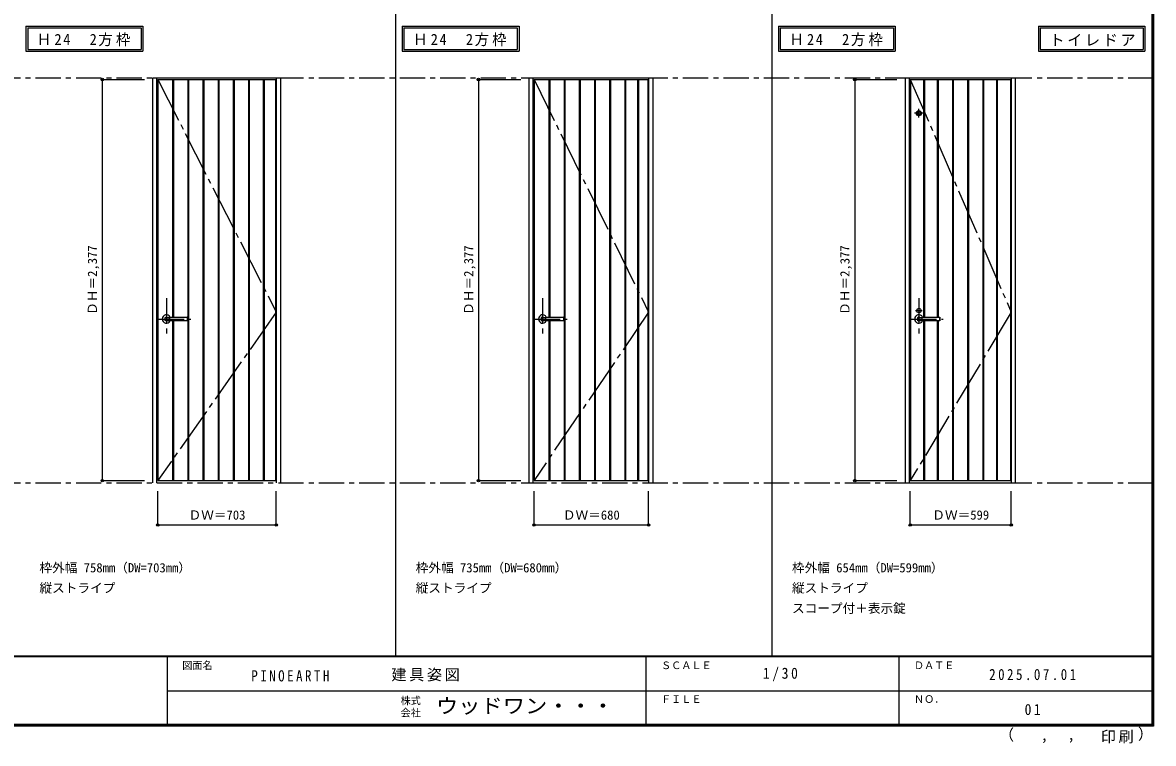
# Model space of a CAD drawing. Units: millimetres, scale not verified. Extents: x -6000 to 5700, y -4307 to 4260.
# Drawn here: x -1007 to 5700, y -4307 to -36 of the extents above; entities that cross this region are included whole.
import ezdxf
from ezdxf.enums import TextEntityAlignment as Align

# ---------------------------------------------------------------- set-up
doc = ezdxf.new("R2010")
doc.units = ezdxf.units.MM
doc.header["$LTSCALE"] = 30
doc.header["$PDMODE"] = 32
doc.header["$PDSIZE"] = 15
for name, pattern in [('CHAIN1', [8, 5, -1, 1, -1]), ('CHAIN2', [12, 9, -1, 1, -1]), ('DASHED1', [1.8, 1.2, -0.6])]:
    doc.linetypes.add(name, pattern=pattern)
for name, color, linetype in [('0-1_通り芯', 4, 'CHAIN1'), ('0-2_扉', 3, 'Continuous'), ('0-3_仕上げ', 3, 'Continuous'), ('0-4_枠', 3, 'Continuous'), ('0-5_レバー', 3, 'Continuous'), ('0-7_', 7, 'CHAIN2'), ('0-A_文字', 7, 'Continuous'), ('0-B_寸法', 7, 'Continuous'), ('0-C_ハッチ', 4, 'DASHED1'), ('F-1_枠', 6, 'Continuous'), ('F-A_文字', 7, 'Continuous')]:
    doc.layers.add(name, color=color, linetype=linetype)
doc.styles.add('ＭＳ ゴシック', font='')
doc.styles.get('ＭＳ ゴシック').set_extended_font_data('MS Gothic')

msp = doc.modelspace()

# ---------------------------------------------------------------- linework, layer by layer
at = {"layer": '0-1_通り芯', "color": 7}
for p, q in [((-5490, -362.5), (5690, -362.5)), ((-5490, -2762.5), (5690, -2762.5))]:
    msp.add_line(p, q, dxfattribs=at)
at = {"layer": '0-1_通り芯'}
for p, q in [((4333.67, -572.5), (4282.33, -572.5)), ((4308, -598.17), (4308, -546.83)), ((-154.2, -1668), (-154.2, -1878)), ((2077.4, -1668), (2077.4, -1878)), ((4309, -1668), (4309, -1878)), ((4289, -1742), (4329, -1742)), ((-199.2, -1792), (-9.2, -1792)), ((2032.4, -1792), (2222.4, -1792)), ((4264, -1792), (4454, -1792))]:
    msp.add_line(p, q, dxfattribs=at)
at = {"layer": '0-2_扉'}
for p, q in [((-205.2, -372.5), (497.8, -372.5)), ((-205.2, -2749.5), (-205.2, -372.5)), ((497.8, -2749.5), (497.8, -372.5)), ((2026.4, -372.5), (2706.4, -372.5)), ((2026.4, -2749.5), (2026.4, -372.5)), ((2706.4, -2749.5), (2706.4, -372.5)), ((4258, -372.5), (4857, -372.5)), ((4258, -2749.5), (4258, -372.5)), ((4857, -2749.5), (4857, -372.5)), ((-205.2, -2749.5), (497.8, -2749.5)), ((2026.4, -2749.5), (2706.4, -2749.5)), ((4258, -2749.5), (4857, -2749.5))]:
    msp.add_line(p, q, dxfattribs=at)
at = {"layer": '0-3_仕上げ'}
for p, q in [((-202.2, -2749.5), (-202.2, -372.5)), ((-115.2, -1780.5), (-115.2, -372.5)), ((-110.2, -1780.5), (-110.2, -372.5)), ((-25.2, -2749.5), (-25.2, -372.5)), ((-20.2, -2749.5), (-20.2, -372.5)), ((64.8, -2749.5), (64.8, -372.5)), ((69.8, -2749.5), (69.8, -372.5)), ((154.8, -2749.5), (154.8, -372.5)), ((159.8, -2749.5), (159.8, -372.5)), ((244.8, -2749.5), (244.8, -372.5)), ((249.8, -2749.5), (249.8, -372.5)), ((334.8, -2749.5), (334.8, -372.5)), ((339.8, -2749.5), (339.8, -372.5)), ((422.8, -2749.5), (422.8, -372.5)), ((427.8, -2749.5), (427.8, -372.5)), ((494.8, -2749.5), (494.8, -372.5)), ((2029.4, -2749.5), (2029.4, -372.5)), ((2116.4, -1780.5), (2116.4, -372.5)), ((2121.4, -1780.5), (2121.4, -372.5)), ((2206.4, -2749.5), (2206.4, -372.5)), ((2211.4, -2749.5), (2211.4, -372.5)), ((2296.4, -2749.5), (2296.4, -372.5)), ((2301.4, -2749.5), (2301.4, -372.5)), ((2386.4, -2749.5), (2386.4, -372.5)), ((2391.4, -2749.5), (2391.4, -372.5)), ((2476.4, -2749.5), (2476.4, -372.5)), ((2481.4, -2749.5), (2481.4, -372.5)), ((2566.4, -2749.5), (2566.4, -372.5)), ((2571.4, -2749.5), (2571.4, -372.5)), ((2642.9, -2749.5), (2642.9, -372.5)), ((2647.9, -2749.5), (2647.9, -372.5)), ((2703.4, -2749.5), (2703.4, -372.5)), ((4261, -2749.5), (4261, -372.5)), ((4339, -1780.5), (4339, -372.5)), ((4344, -1780.5), (4344, -372.5)), ((4420, -1780.5), (4420, -372.5)), ((4425, -1780.5), (4425, -372.5)), ((4510, -2749.5), (4510, -372.5)), ((4515, -2749.5), (4515, -372.5)), ((4600, -2749.5), (4600, -372.5)), ((4605, -2749.5), (4605, -372.5)), ((4690, -2749.5), (4690, -372.5)), ((4695, -2749.5), (4695, -372.5)), ((4771, -2749.5), (4771, -372.5)), ((4776, -2749.5), (4776, -372.5)), ((4854, -2749.5), (4854, -372.5)), ((-115.2, -2749.5), (-115.2, -1803.5)), ((-110.2, -2749.5), (-110.2, -1803.5)), ((2116.4, -2749.5), (2116.4, -1803.5)), ((2121.4, -2749.5), (2121.4, -1803.5)), ((4339, -2749.5), (4339, -1803.5)), ((4344, -2749.5), (4344, -1803.5)), ((4420, -2749.5), (4420, -1803.5)), ((4425, -2749.5), (4425, -1803.5))]:
    msp.add_line(p, q, dxfattribs=at)
at = {"layer": '0-3_仕上げ', "color": 7}
msp.add_circle((4308, -572.5), 15, dxfattribs=at)
at = {"layer": '0-3_仕上げ'}
msp.add_circle((4308, -572.5), 12.5, dxfattribs=at)
at = {"layer": '0-4_枠'}
for p, q in [((-234.2, -362.5), (523.8, -362.5)), ((-234.2, -2762.5), (-234.2, -362.5)), ((-210.2, -2762.5), (-210.2, -362.5)), ((499.8, -2762.5), (499.8, -362.5)), ((523.8, -2762.5), (523.8, -362.5)), ((1997.4, -362.5), (2732.4, -362.5)), ((1997.4, -2762.5), (1997.4, -362.5)), ((2021.4, -2762.5), (2021.4, -362.5)), ((2708.4, -2762.5), (2708.4, -362.5)), ((2732.4, -2762.5), (2732.4, -362.5)), ((4229, -362.5), (4883, -362.5)), ((4229, -2762.5), (4229, -362.5)), ((4253, -2762.5), (4253, -362.5)), ((4859, -2762.5), (4859, -362.5)), ((4883, -2762.5), (4883, -362.5)), ((4253, -2762.5), (4859, -2762.5))]:
    msp.add_line(p, q, dxfattribs=at)
at = {"layer": '0-5_レバー'}
for p, q in [((-154.2, -1782.5), (-135.2, -1782.5)), ((-154.2, -1801.5), (-135.2, -1801.5)), ((-135.2, -1781.5), (-134.2, -1780.5)), ((-135.2, -1802.5), (-135.2, -1781.5)), ((-135.2, -1802.5), (-134.2, -1803.5)), ((-134.2, -1780.5), (-30.2, -1780.5)), ((-30.2, -1803.5), (-134.2, -1803.5)), ((-29.2, -1781.5), (-30.2, -1780.5)), ((-29.2, -1802.5), (-30.2, -1803.5)), ((-29.2, -1802.5), (-29.2, -1781.5)), ((2077.4, -1782.5), (2096.4, -1782.5)), ((2077.4, -1801.5), (2096.4, -1801.5)), ((2096.4, -1781.5), (2097.4, -1780.5)), ((2096.4, -1802.5), (2096.4, -1781.5)), ((2096.4, -1802.5), (2097.4, -1803.5)), ((2097.4, -1780.5), (2201.4, -1780.5)), ((2201.4, -1803.5), (2097.4, -1803.5)), ((2202.4, -1781.5), (2201.4, -1780.5)), ((2202.4, -1802.5), (2201.4, -1803.5)), ((2202.4, -1802.5), (2202.4, -1781.5)), ((4309, -1782.5), (4328, -1782.5)), ((4309, -1801.5), (4328, -1801.5)), ((4328, -1781.5), (4329, -1780.5)), ((4328, -1802.5), (4328, -1781.5)), ((4328, -1802.5), (4329, -1803.5)), ((4329, -1780.5), (4433, -1780.5)), ((4433, -1803.5), (4329, -1803.5)), ((4434, -1781.5), (4433, -1780.5)), ((4434, -1802.5), (4433, -1803.5)), ((4434, -1802.5), (4434, -1781.5))]:
    msp.add_line(p, q, dxfattribs=at)
at = {"layer": '0-5_レバー', "color": 4}
for p, q in [((-134.2, -1803.5), (-134.2, -1780.5)), ((-30.2, -1780.5), (-30.2, -1803.5)), ((2097.4, -1803.5), (2097.4, -1780.5)), ((2201.4, -1780.5), (2201.4, -1803.5)), ((4329, -1803.5), (4329, -1780.5)), ((4433, -1780.5), (4433, -1803.5))]:
    msp.add_line(p, q, dxfattribs=at)
msp.add_circle((4309, -1742), 13, dxfattribs=at)
for centre, radius, start, end in [((-154.2, -1792), 24.55, 27.93255, 332.06745), ((-154.2, -1792), 11, 59.72736, 300.27264), ((2077.4, -1792), 24.55, 27.93255, 332.06745), ((2077.4, -1792), 11, 59.72736, 300.27264), ((4309, -1792), 24.55, 27.93255, 332.06745), ((4309, -1792), 11, 59.72736, 300.27264)]:
    msp.add_arc(centre, radius, start, end, dxfattribs=at)
at = {"layer": '0-5_レバー'}
for centre in [(-154.2, -1792), (2077.4, -1792), (4309, -1792)]:
    msp.add_arc(centre, 9.5, 90, 270, dxfattribs=at)
at = {"layer": '0-7_'}
for p, q in [((-205.2, -372.5), (497.8, -1752)), ((2026.4, -372.5), (2706.4, -1752)), ((497.8, -1752), (-205.2, -2749.5)), ((2706.4, -1752), (2026.4, -2749.5))]:
    msp.add_line(p, q, dxfattribs=at)
msp.add_lwpolyline([(4258, -372.5), (4857, -1751), (4258, -2749.5)], dxfattribs=at)
at = {"layer": '0-A_文字'}
for p, q in [((-986.8, -55.5), (-986.8, -205.5)), ((-976.8, -65.5), (-976.8, -195.5)), ((-976.8, -65.5), (-304.18, -65.5)), ((-304.18, -65.5), (-304.18, -195.5)), ((1244.8, -55.5), (1244.8, -205.5)), ((1254.8, -65.5), (1254.8, -195.5)), ((1254.8, -65.5), (1927.42, -65.5)), ((1927.42, -65.5), (1927.42, -195.5)), ((3476.4, -55.5), (3476.4, -205.5)), ((3486.4, -65.5), (3486.4, -195.5)), ((3486.4, -65.5), (4159.02, -65.5)), ((4159.02, -65.5), (4159.02, -195.5)), ((5018.97, -55.5), (5018.97, -205.5)), ((5028.97, -65.5), (5028.97, -195.5)), ((5028.97, -65.5), (5640, -65.5)), ((5640, -65.5), (5640, -195.5)), ((-976.8, -195.5), (-304.18, -195.5)), ((1254.8, -195.5), (1927.42, -195.5)), ((3486.4, -195.5), (4159.02, -195.5)), ((5028.97, -195.5), (5640, -195.5)), ((-986.8, -205.5), (-294.18, -205.5)), ((1244.8, -205.5), (1937.42, -205.5)), ((3476.4, -205.5), (4169.02, -205.5)), ((5018.97, -205.5), (5650, -205.5))]:
    msp.add_line(p, q, dxfattribs=at)
for points in [[(-986.8, -55.5), (-294.18, -55.5), (-294.18, -205.5)], [(1244.8, -55.5), (1937.42, -55.5), (1937.42, -205.5)], [(3476.4, -55.5), (4169.02, -55.5), (4169.02, -205.5)], [(5018.97, -55.5), (5650, -55.5), (5650, -205.5)]]:
    msp.add_lwpolyline(points, dxfattribs=at)
at = {"layer": '0-B_寸法', "color": 4}
for p, q in [((-534.2, -372.5), (-284.2, -372.5)), ((-534.2, -372.5), (-534.2, -2749.5)), ((1697.4, -372.5), (1947.4, -372.5)), ((1697.4, -372.5), (1697.4, -2749.5)), ((3929, -372.5), (4179, -372.5)), ((-534.2, -2749.5), (-284.2, -2749.5)), ((1697.4, -2749.5), (1947.4, -2749.5)), ((-205.2, -3012.5), (-205.2, -2812.5)), ((497.8, -3012.5), (497.8, -2812.5)), ((2026.4, -3012.5), (2026.4, -2812.5)), ((2706.4, -3012.5), (2706.4, -2812.5)), ((4258, -3012.5), (4258, -2812.5)), ((-205.2, -3012.5), (497.8, -3012.5)), ((2026.4, -3012.5), (2706.4, -3012.5))]:
    msp.add_line(p, q, dxfattribs=at)
for points in [[(3929, -372.5), (3929, -2749.5), (4179, -2749.5)], [(4258, -3012.5), (4857, -3012.5), (4857, -2812.5)]]:
    msp.add_lwpolyline(points, dxfattribs=at)
at = {"layer": '0-B_寸法'}
for p in [(-534.2, -372.5), (1697.4, -372.5), (3929, -372.5), (-534.2, -2749.5), (1697.4, -2749.5), (3929, -2749.5), (-205.2, -3012.5), (497.8, -3012.5), (2026.4, -3012.5), (2706.4, -3012.5), (4258, -3012.5), (4857, -3012.5)]:
    msp.add_point(p, dxfattribs=at)
at = {"layer": '0-C_ハッチ'}
for p, q in [((4296.5, -577.4), (4312.9, -561)), ((4296.58, -567.43), (4302.93, -561.08)), ((4300.97, -582.83), (4318.33, -565.47)), ((4308.72, -584.98), (4320.48, -573.22))]:
    msp.add_line(p, q, dxfattribs=at)
at = {"layer": 'F-1_枠'}
for p, q in [((1204.8, 4175), (1204.8, -3790)), ((3436.4, 4175), (3436.4, -3790)), ((5690, 4175), (5690, -4205)), ((5695, 4175), (5695, -4205)), ((5700, 4175), (5700, -4205)), ((5700, -3790), (-6000, -3790)), ((5700, -3795), (-6000, -3795)), ((-150, -3795), (-150, -4195)), ((2690, -3795), (2690, -4195)), ((4190, -3795), (4190, -4195)), ((-150, -3995), (5690, -3995.01)), ((5700, -4195), (-6000, -4195)), ((5700, -4200), (-6000, -4200)), ((5700, -4205), (-6000, -4205))]:
    msp.add_line(p, q, dxfattribs=at)

# ---------------------------------------------------------------- texts
at = {"layer": '0-A_文字', "style": 'ＭＳ ゴシック'}
for s, p in [('枠外幅 758mm（DW=703mm）', (-906.8, -3310)), ('枠外幅 735mm（DW=680mm）', (1324.8, -3310)), ('枠外幅 654mm（DW=599mm）', (3556.4, -3310)), ('縦ストライプ', (-906.8, -3430)), ('縦ストライプ', (1324.8, -3430)), ('縦ストライプ', (3556.4, -3430)), ('スコープ付＋表示錠', (3556.4, -3550))]:
    msp.add_text(s, height=54.99, dxfattribs=at).set_placement(p, align=Align.BOTTOM_LEFT)
at = {"layer": '0-A_文字', "char_height": 65.98, "attachment_point": 7, "style": 'ＭＳ ゴシック'}
for s, insert in [('\\T1.22;\\W0.95;Ｈ24\u30002方枠', (-922.14, -175.5)), ('\\T1.22;\\W0.95;Ｈ24\u30002方枠', (1309.46, -175.5)), ('\\T1.22;\\W0.95;Ｈ24\u30002方枠', (3541.06, -175.5)), ('\\T1.17;トイレドア', (5083.63, -175.5))]:
    msp.add_mtext(s, dxfattribs=dict(at, insert=insert))
at = {"layer": '0-B_寸法', "style": 'ＭＳ ゴシック'}
for p in [(-549.2, -1767.25), (1682.4, -1767.25), (3914, -1767.25)]:
    msp.add_text('ＤＨ＝2,377', height=54.99, rotation=90, dxfattribs=at).set_placement(p, align=Align.BOTTOM_LEFT)
for s, p in [('ＤＷ＝703', (-22.45, -2997.5)), ('ＤＷ＝680', (2197.65, -2997.5)), ('ＤＷ＝599', (4388.75, -2997.5))]:
    msp.add_text(s, height=54.99, dxfattribs=at).set_placement(p, align=Align.BOTTOM_LEFT)
at = {"layer": 'F-A_文字', "style": 'ＭＳ ゴシック'}
for s, height, p in [('図面名', 43.99, (-60, -3880)), ('ＳＣＡＬＥ', 43.99, (2780, -3880)), ('ＤＡＴＥ', 43.99, (4280, -3880)), ('ＦＩＬＥ', 43.99, (2780, -4080)), ('ＮＯ．', 43.99, (4280, -4080)), ('株式', 43.99, (1235, -4089)), ('会社', 43.99, (1235, -4161)), ('（', 65.98, (4784.03, -4308.31)), ('）', 65.98, (5608.4, -4304.13)), (',', 65.98, (5031.28, -4308.31)), (',', 65.98, (5190.2, -4305.53))]:
    msp.add_text(s, height=height, dxfattribs=at).set_placement(p, align=Align.BOTTOM_LEFT)
at = {"layer": 'F-A_文字', "style": 'ＭＳ ゴシック', "width": 1.1}
msp.add_text('ウッドワン・・・', height=87.98, dxfattribs=at).set_placement((1445, -4155), align=Align.BOTTOM_LEFT)
at = {"layer": 'F-A_文字', "char_height": 65.98, "attachment_point": 7, "style": 'ＭＳ ゴシック'}
for s, insert in [('\\T1.39;\\W0.85;PINOEARTH', (350, -3940.79)), ('\\T1.17;建具姿図', (1180.42, -3940)), ('\\T1.38;\\W0.9;1/30', (3383.75, -3940)), ('\\T1.39;\\W0.85;2025.07.01', (4726.25, -3932.5)), ('\\T1.36;\\W0.9;01', (4936.25, -4140)), ('\\T1.17;印刷', (5388.15, -4306.92))]:
    msp.add_mtext(s, dxfattribs=dict(at, insert=insert))

doc.saveas('drawing.dxf')
